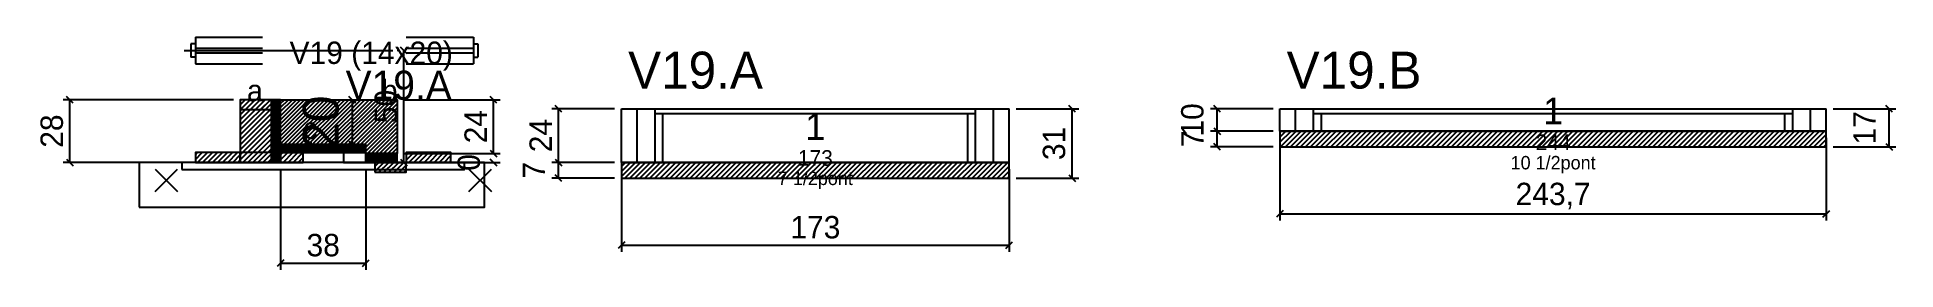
# Model space of a CAD drawing. Extents: x -69 to 760, y -72 to 32.
import ezdxf
from ezdxf.enums import TextEntityAlignment as Align

# ---------------------------------------------------------------- set-up
doc = ezdxf.new("R2010")
doc.units = 0
for name, color, linetype in [('5', 5, 'Continuous'), ('barrote', 126, 'Continuous'), ('CONCRETO', 251, 'Continuous'), ('COTA', 241, 'Continuous'), ('Cota Seção (2x)', 241, 'Continuous'), ('detalhes', 7, 'Continuous'), ('Hachura', 251, 'Continuous'), ('Madeira', 126, 'Continuous'), ('NOMENCLATURA', 7, 'Continuous'), ('Painéis', 200, 'Continuous'), ('presilha', 224, 'Continuous'), ('SARR_2.2x7', 40, 'Continuous'), ('SARR_3.5x7', 81, 'Continuous'), ('SCO-___-LAJ', 224, 'Continuous'), ('TENSOR', 224, 'Continuous'), ('texto', 7, 'Continuous'), ('Texto Seção', 7, 'Continuous')]:
    doc.layers.add(name, color=color, linetype=linetype)
doc.dimstyles.new('PAINEL', dxfattribs={"dimtxt": 10, "dimasz": 3, "dimexe": 3, "dimexo": 3, "dimgap": 3, "dimtad": 1, "dimblk": 'OBLIQUE', "dimblk1": 'OBLIQUE', "dimcen": 2.5, "dimclrd": 4, "dimclre": 4, "dimclrt": 240, "dimazin": 3, "dimtfac": 1, "dimtmove": 0, "dimatfit": 3})
doc.dimstyles.new('SECAO2X', dxfattribs={"dimtxt": 16, "dimasz": 3, "dimexe": 3, "dimexo": 3, "dimgap": 3, "dimtad": 1, "dimblk": 'OBLIQUE', "dimblk1": 'OBLIQUE', "dimcen": 2.5, "dimclrd": 4, "dimclre": 4, "dimclrt": 240, "dimazin": 3, "dimtfac": 1, "dimtmove": 0, "dimatfit": 3})

# ---------------------------------------------------------------- blocks, each defined once
blk = doc.blocks.new('_OBLIQUE')
at = {"color": 0, "linetype": 'BYBLOCK'}
blk.add_line((-0.5, -0.5), (0.5, 0.5), dxfattribs=at)

msp = doc.modelspace()

# ---------------------------------------------------------------- hatches: boundary and pattern name
at = {"layer": 'COTA'}
h = msp.add_hatch(dxfattribs=at)
h.set_pattern_fill('ANSI31', scale=0.4)
h.paths.add_polyline_path([(40, -16), (40, 4), (92, 4), (92, -20), (78, -20), (78, -16)])
h = msp.add_hatch(dxfattribs=at)
h.set_pattern_fill('ANSI31', scale=0.5)
h.paths.add_polyline_path([(485.7, -17), (729.4, -17), (729.4, -10), (485.7, -10)])
h = msp.add_hatch(dxfattribs=at)
h.set_pattern_fill('ANSI31', scale=0.5)
h.paths.add_polyline_path([(192, -31), (365, -31), (365, -24), (192, -24)])
at = {"layer": 'Hachura'}
h = msp.add_hatch(dxfattribs=at)
h.set_pattern_fill('ANSI31', scale=0.5)
h.paths.add_polyline_path([(22, -24), (36, -24), (36, 4), (22, 4)])
h = msp.add_hatch(dxfattribs=at)
h.set_pattern_fill('ANSI31', scale=0.5)
h.paths.add_polyline_path([(22, -0.4), (36, -0.4), (36, 4), (22, 4)])
h = msp.add_hatch(dxfattribs=at)
h.set_pattern_fill('SOLID')
h.paths.add_polyline_path([(36, -24), (40, -24), (40, 4), (36, 4)])
h = msp.add_hatch(dxfattribs=at)
h.set_pattern_fill('SOLID')
h.paths.add_polyline_path([(40, -19.6), (78, -19.6), (78, -16), (40, -16)])
h = msp.add_hatch(dxfattribs=at)
h.set_pattern_fill('ANSI31', scale=0.5)
h.paths.add_polyline_path([(2, -24), (22, -24), (22, -19.6), (2, -19.6)])
h = msp.add_hatch(dxfattribs=at)
h.set_pattern_fill('ANSI31', scale=0.5)
h.paths.add_polyline_path([(40, -24), (50, -24), (50, -19.6), (40, -19.6)])
h = msp.add_hatch(dxfattribs=at)
h.set_pattern_fill('SOLID')
h.paths.add_polyline_path([(78, -24), (92, -24), (92, -20), (78, -20)])
h = msp.add_hatch(dxfattribs=at)
h.set_pattern_fill('SOLID')
h.paths.add_polyline_path([(78, -24), (82, -24), (82, -24), (78, -24)])
h = msp.add_hatch(dxfattribs=at)
h.set_pattern_fill('ANSI31', scale=0.5)
h.paths.add_polyline_path([(82, -24), (96, -24), (96, -24), (82, -24)])
h = msp.add_hatch(dxfattribs=at)
h.set_pattern_fill('ANSI31', scale=0.5)
h.paths.add_polyline_path([(82, -28.4), (96, -28.4), (96, -24), (82, -24)])
h = msp.add_hatch(dxfattribs=at)
h.set_pattern_fill('ANSI31', scale=0.5)
h.paths.add_polyline_path([(96, -24), (116, -24), (116, -19.6), (96, -19.6)])

# ---------------------------------------------------------------- linework, layer by layer
for p, q in [((0, 29), (0, 23)), ((2, 29), (0, 29)), ((2, 32), (32, 32)), ((2, 32), (2, 20)), ((2, 27), (32, 27)), ((2, 25), (32, 25)), ((96, 32), (126, 32)), ((96, 27), (126, 27)), ((96, 25), (126, 25)), ((126, 32), (126, 20)), ((126, 29), (128, 29)), ((128, 29), (128, 23)), ((2, 23), (0, 23)), ((2, 20), (32, 20)), ((96, 20), (126, 20)), ((126, 23), (128, 23))]:
    msp.add_line(p, q)
at = {"layer": 'barrote'}
msp.add_lwpolyline([(-23, -44), (131, -44), (131, -24), (-23, -24)], close=True, dxfattribs=at)
at = {"layer": 'CONCRETO'}
msp.add_lwpolyline([(40, -16), (40, 4), (92, 4), (92, -20), (78, -20), (78, -16)], close=True, dxfattribs=at)
at = {"layer": 'Madeira'}
for points in [[(22, -24), (36, -24), (36, 4), (22, 4)], [(22, -0.4), (36, -0.4), (36, 4), (22, 4)], [(2, -24), (22, -24), (22, -19.6), (2, -19.6)], [(22, -24), (36, -24), (36, -19.6), (22, -19.6)], [(40, -24), (50, -24), (50, -19.6), (40, -19.6)], [(68, -24), (78, -24), (78, -19.6), (68, -19.6)], [(82, -24), (96, -24), (96, -24), (82, -24)], [(82, -28.4), (96, -28.4), (96, -24), (82, -24)], [(96, -24), (116, -24), (116, -19.6), (96, -19.6)]]:
    msp.add_lwpolyline(points, close=True, dxfattribs=at)
at = {"layer": 'Painéis'}
for p, q in [((192, 0), (365, 0)), ((192, -24), (192, 0)), ((365, -24), (365, 0)), ((485.7, 0), (729.4, 0)), ((485.7, -10), (485.7, 0)), ((729.4, -10), (729.4, 0)), ((485.7, -10), (729.4, -10)), ((192, -24), (365, -24))]:
    msp.add_line(p, q, dxfattribs=at)
for points in [[(36, -24), (40, -24), (40, 4), (36, 4)], [(40, -19.6), (78, -19.6), (78, -16), (40, -16)], [(78, -24), (92, -24), (92, -20), (78, -20)], [(78, -24), (82, -24), (82, -24), (78, -24)]]:
    msp.add_lwpolyline(points, close=True, dxfattribs=at)
at = {"layer": 'presilha'}
for p, q in [((-16, -37), (-6, -27)), ((-16, -27), (-6, -37)), ((124, -37), (134, -27)), ((124, -27), (134, -37))]:
    msp.add_line(p, q, dxfattribs=at)
at = {"layer": 'SARR_2.2x7'}
for p, q in [((199, -24), (199, 0)), ((358, -24), (358, 0)), ((492.7, -10), (492.7, 0)), ((722.4, -10), (722.4, 0)), ((207, -2.2), (350, -2.2)), ((500.7, -2.2), (714.4, -2.2))]:
    msp.add_line(p, q, dxfattribs=at)
at = {"layer": 'SARR_3.5x7'}
for p, q in [((207, -24), (207, 0)), ((350, -24), (350, 0)), ((500.7, -10), (500.7, 0)), ((714.4, -10), (714.4, 0)), ((210.5, -24), (210.5, -2.2)), ((346.5, -24), (346.5, -2.2)), ((504.2, -10), (504.2, -2.2)), ((710.9, -10), (710.9, -2.2)), ((500.7, -10), (504.2, -10)), ((710.9, -10), (714.4, -10)), ((207, -24), (210.5, -24)), ((346.5, -24), (350, -24))]:
    msp.add_line(p, q, dxfattribs=at)
at = {"layer": 'SCO-___-LAJ'}
for points in [[(485.7, -17), (729.4, -17), (729.4, -10), (485.7, -10)], [(-4, -27.2), (122, -27.2), (122, -24), (-4, -24)], [(192, -31), (365, -31), (365, -24), (192, -24)]]:
    msp.add_lwpolyline(points, close=True, dxfattribs=at)
at = {"layer": 'TENSOR'}
msp.add_line((-3, 26), (90, 26), dxfattribs=at)

# ---------------------------------------------------------------- texts
at = {"layer": '5'}
for s, height, p in [('1', 12, (607.55, -1)), ('1', 12, (278.5, -8)), ('244', 7, (607.55, -15)), ('173', 7, (278.5, -22))]:
    msp.add_text(s, height=height, dxfattribs=at).set_placement(p, align=Align.MIDDLE_CENTER)
at = {"layer": 'detalhes'}
for s, p in [('a', (25, 3.3)), ('b', (85, 3.3)), ('c', (50, -13.5))]:
    msp.add_text(s, height=9.6, dxfattribs=at).set_placement(p)
at = {"layer": 'NOMENCLATURA'}
for s, p in [('V19.A', (195, 9)), ('V19.B', (488.7, 9))]:
    msp.add_text(s, height=16.5, dxfattribs=at).set_placement(p)
at = {"layer": 'texto', "char_height": 6, "attachment_point": 5}
for s, insert in [('10 1/2pont', (607.55, -25)), ('7 1/2pont', (278.5, -32))]:
    msp.add_mtext(s, dxfattribs=dict(at, insert=insert))
at = {"layer": 'Texto Seção'}
for s, height, p in [('V19 (14x20)', 10, (44, 20)), ('V19.A', 13, (69, 4))]:
    msp.add_text(s, height=height, dxfattribs=at).set_placement(p)

# ---------------------------------------------------------------- dimensions: what is measured, and where the dimension line sits
at = {"layer": 'COTA'}
for base, p1, p2 in [((95, -24), (96, -24), (96, 26)), ((-54, -24), (2, -24), (22, 4)), ((135, -20), (92, -20), (92, 4)), ((164, -24), (192, -24), (192, 0)), ((393, -31), (365, -31), (365, 0)), ((457.7, -10), (485.7, -10), (485.7, 0)), ((757.4, -17), (729.4, -17), (729.4, 0)), ((457.7, -17), (485.7, -17), (485.7, -10)), ((135, -24), (96, -24), (96, -24)), ((164, -31), (192, -31), (192, -24))]:
    msp.add_linear_dim(base=base, p1=p1, p2=p2, angle=90, dimstyle='PAINEL', dxfattribs=at).render()
for base, p1, p2 in [((485.7, -47), (485.7, -10), (729.4, -10)), ((40, -69), (40, -24), (78, -24)), ((192, -61), (192, -24), (365, -24))]:
    msp.add_linear_dim(base=base, p1=p1, p2=p2, dimstyle='PAINEL', dxfattribs=at).render()
at = {"layer": 'Cota Seção (2x)'}
msp.add_linear_dim(base=(72, -16), p1=(40, -16), p2=(40, 4), angle=90, dimstyle='SECAO2X', dxfattribs=at).render()

doc.saveas('drawing.dxf')
